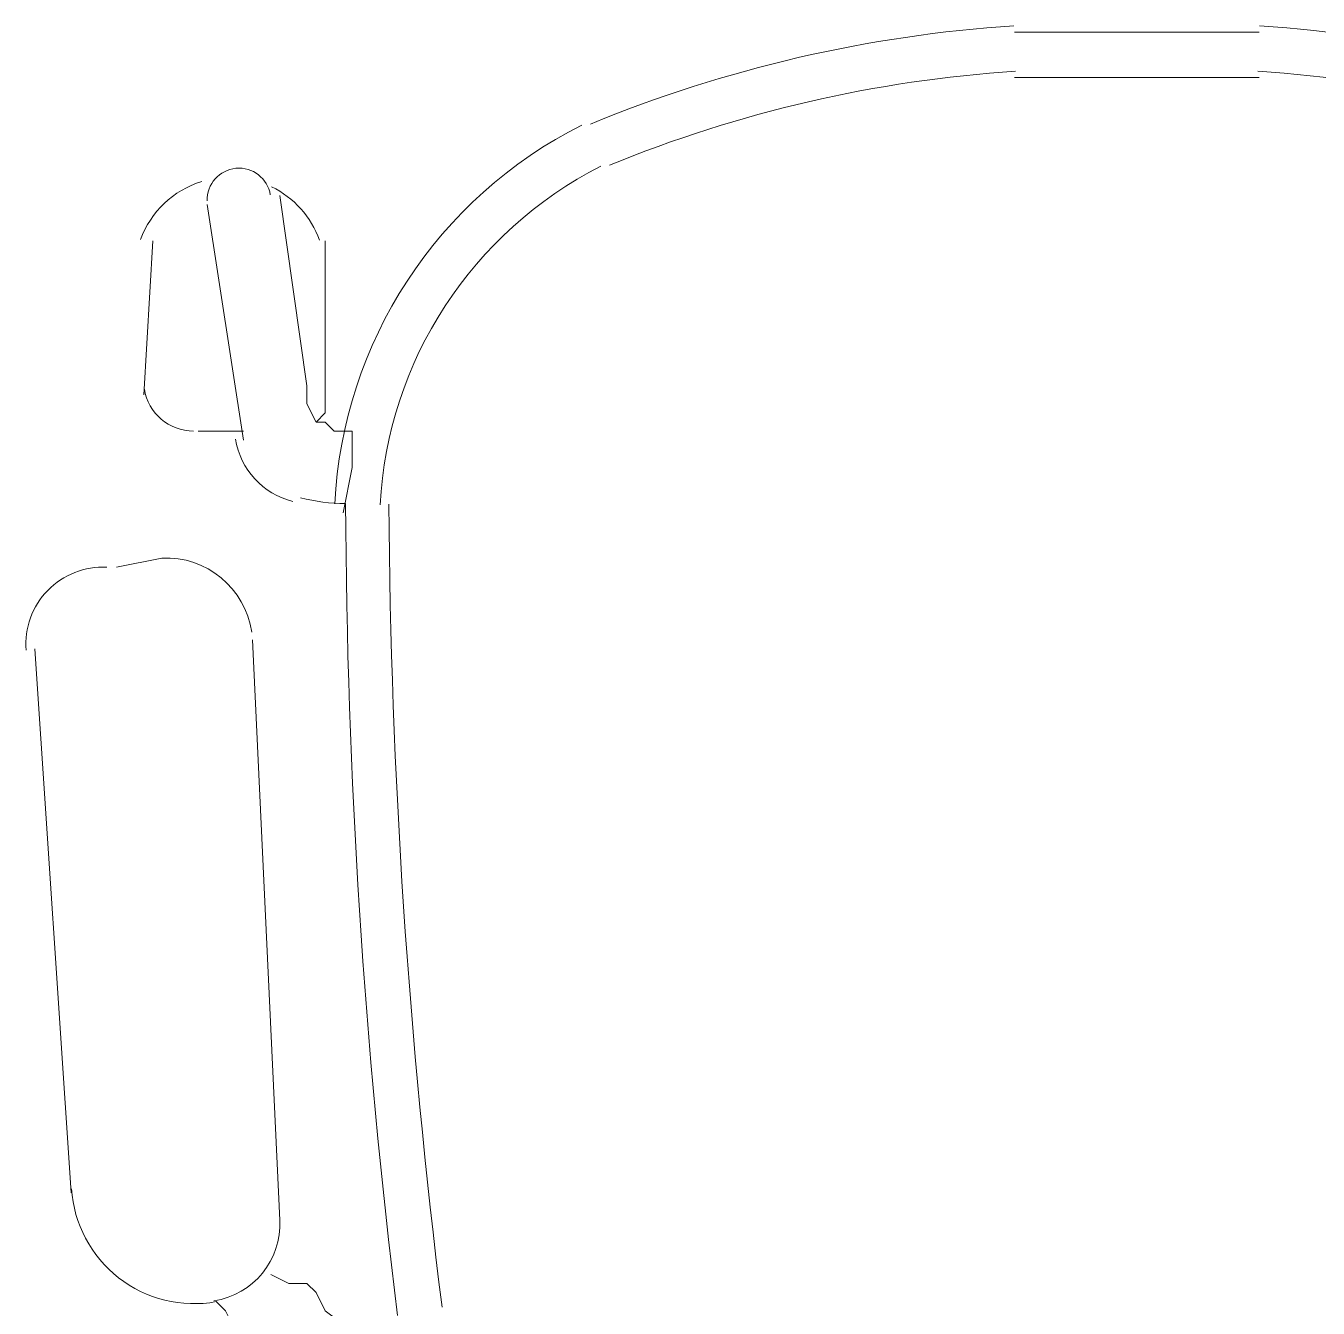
# Model space of a CAD drawing. Header units: metres. Extents: x 29 to 86.9, y -23.2 to 39.7.
# Drawn here: x 76.6061 to 76.9546, y -15.7975 to -15.4516 of the extents above; entities that cross this region are included whole.
import ezdxf

# ---------------------------------------------------------------- set-up
doc = ezdxf.new("R2010")
doc.units = ezdxf.units.M
doc.header["$LTSCALE"] = 100
doc.layers.get('0').update_dxf_attribs({"color": 254})
doc.layers.add('Arqui', color=8, linetype='Continuous', lineweight=0)

# ---------------------------------------------------------------- blocks, each defined once
blk = doc.blocks.new('A$C9582355f')
at = {"layer": 'Arqui'}
for points in [[(47.95613674867758, 7.71233600793812, -0.08177025660695812), (48.07019075297359, 7.685590510585826, -0.2703998475505124), (48.13638837605362, 7.583477686322112, 0.05835826122313442), (48.14852063081361, 7.585037856842064)], [(47.69753203471754, 7.585037856842064, 0.05835826121183975), (47.70966428947753, 7.583477686322112, 0.02960972862133358), (47.72364739877361, 7.364560560457903)], [(47.68435651145359, 7.548784722649998, 0.3874784100738), (47.66012433276552, 7.568800711394033), (47.64789633276558, 7.566355111393932)], [(47.67414618036554, 7.368481566481933, 0.3865970293379174), (47.69191713276558, 7.390271911393938), (47.68458033276562, 7.546790311394034)], [(47.69191713276558, 7.34625111139394), (47.68458033276562, 7.356033511393889), (47.67968913276553, 7.360924711394091), (47.67724353276554, 7.365815911393838), (47.67479793276556, 7.368261511393939, -0.4491904813104115), (47.63576882246952, 7.398703141850092)]]:
    blk.add_lwpolyline(points, format="xyb", dxfattribs=at)
for points in [[(47.89001073276557, 7.710645511393977), (47.92424913276551, 7.710645511393977), (47.95604193276557, 7.710645511393977)], [(47.89001073276557, 7.698417511393927), (47.92424913276551, 7.698417511393927), (47.95604193276557, 7.698417511393927)], [(47.67235233276557, 7.664179111393878), (47.68213473276552, 7.600593511393981)], [(47.70903633276561, 7.581028711394083), (47.71148193276559, 7.593256711394133), (47.71148193276559, 7.603039111394082), (47.70659073276562, 7.603039111394082), (47.70414513276552, 7.605484711394183), (47.70169953276553, 7.605484711394183), (47.69925393276554, 7.61037591139393), (47.69925393276554, 7.615267111394132), (47.69191713276558, 7.666624711393979)], [(47.65523313276555, 7.612821511394031), (47.65767873276553, 7.654396711393929)], [(47.70414513276552, 7.654396711393929), (47.70414513276552, 7.61037591139393), (47.70414513276552, 7.607930311393829), (47.70169953276553, 7.605484711394183)], [(47.68213473276552, 7.603039111394082), (47.66990673276558, 7.603039111394082)], [(47.62588593276558, 7.544344711393933), (47.63566833276553, 7.397608711394241)], [(47.71637313276557, 7.341359911394193), (47.71881873276556, 7.343805511393839), (47.71881873276556, 7.348696711394041), (47.71881873276556, 7.351142311394142), (47.71881873276556, 7.356033511393889), (47.71392753276558, 7.35847911139399), (47.70414513276552, 7.365815911393838), (47.70169953276553, 7.37070711139404), (47.69925393276554, 7.373152711394141), (47.69436273276557, 7.373152711394141), (47.68947153276559, 7.375598311394242)]]:
    blk.add_lwpolyline(points, dxfattribs=at)
blk.add_lwpolyline([(47.77850286708559, 7.674461074106148, 0.2684717099793323), (47.71897221862167, 7.583137968026222, -0.2684717099793323)], format="xyb", close=True, dxfattribs=at)
for centre, radius, start, end in [((47.91324384779563, 7.352365623497917), 0.360725477386976, 93.70787611521976, 112.4066368968543), ((47.91324372864, 7.352366166901902), 0.3484969316364309, 93.76828929370323, 112.3352399382317), ((47.93280893689126, 7.352366166902357), 0.3484969316360372, 67.66476006176825, 86.23171070631636), ((47.82764789538822, 7.577360333301385), 0.1210571594387674, 116.6143664521606, 177.1380701329882), ((47.68091192684875, 7.665401917022336), 0.008559599352063805, 8.970285395063199, 181.8290954550723), ((47.67846635257712, 7.645837117793235), 0.02567880657933181, 107.2430908750849, 159.8346185672285), ((47.6784664134812, 7.64583720341534), 0.02567868610980635, 19.83021888185591, 64.00643306337001), ((47.66868393574583, 7.616489923258086), 0.01345081186442209, 189.0966736884246, 269.9999873049242), ((47.70047669178581, 7.604261869357288), 0.02078754725491721, 189.2778277201826, 255.9924807431705), ((49.5640103490469, 7.596924995796599), 1.842746069768296, 180.4229731920604, 187.1741220968234), ((47.64422793431055, 7.54556750122174), 0.020787602750252, 87.10513405814335, 184.4111628257305)]:
    blk.add_arc(centre, radius, start, end, dxfattribs=at)

msp = doc.modelspace()

# ---------------------------------------------------------------- block references
msp.add_blockref('A$C9582355f', (28.98266172889876, -23.16396569870889))

doc.saveas('drawing.dxf')
